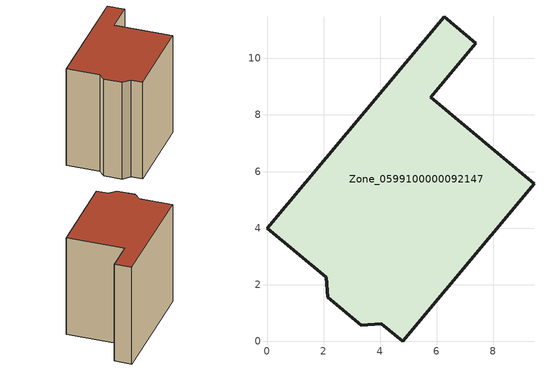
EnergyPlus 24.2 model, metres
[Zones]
Zone_0599100000092147
 floor ground (C_G): 2.16,1.55 2.1,2.25 0,4 6.28,11.47 7.39,10.54 5.79,8.62 9.45,5.56 4.8,0 4.05,0.62 3.34,0.56 z0
 wall outside (C_F): 2.1,2.25 2.16,1.55 3.34,0.56 4.05,0.62 4.8,0 9.45,5.56 5.79,8.62 7.39,10.54 6.28,11.47 0,4 2.1,2.25 z0:8.79
 roof outside (C_R): 6.28,11.47 0,4 2.1,2.25 2.16,1.55 3.34,0.56 4.05,0.62 4.8,0 9.45,5.56 5.79,8.62 7.39,10.54 z8.79
[BUILDING]
Pand.0599100000092147: North Axis=0; Terrain=City; Loads Convergence Tolerance Value=0.04; Temperature Convergence Tolerance Value=0.4; Solar Distribution=FullExterior; Maximum Number of Warmup Days=25; Minimum Number of Warmup Days=1
[Site:Location]
Rotterdam.The.Hague.AP_ZH_NLD Design_Conditions: Latitude=51.96; Longitude=4.45; Time Zone=1; Elevation=-4.5
[SITE:GROUNDTEMPERATURE:BUILDINGSURFACE]
18, 18, 18, 18, 18, 18, 18, 18, 18, 18, 18, 18
[MATERIAL] Thermal Absorptance=0.9; Solar Absorptance=0.7; Visible Absorptance=0.7
Name | Roughness | Thickness | Conductivity | Density | Specific Heat
G.TC.1946 | MediumSmooth | 0.15 | 1 | 540 | 1210
F.TC.1946 | Rough | 0.3 | 0.857143 | 1920 | 840
R.TC.1946 | MediumRough | 0.2 | 0.909091 | 1500 | 1000
[CONSTRUCTION]
C_G: G.TC.1946
C_F: F.TC.1946
C_R: R.TC.1946
[ZONE]
Zone_0599100000092147: Type=1; Multiplier=1; Ceiling Height=Autocalculate; Volume=Autocalculate; Floor Area=autocalculate; Part of Total Floor Area=Yes
[ZONEINFILTRATION:DESIGNFLOWRATE]
Infil_Zone_0599100000092147: Zone or ZoneList or Space or SpaceList=Zone_0599100000092147; Schedule=AlwaysOn; Design Flow Rate Calculation Method=Flow/Area; Flow Rate per Floor Area=0.003; Constant Term Coefficient=1; Temperature Term Coefficient=0; Velocity Term Coefficient=0; Velocity Squared Term Coefficient=0
[HVACTEMPLATE:ZONE:IDEALLOADSAIRSYSTEM]
Zone_0599100000092147: Maximum Heating Supply Air Temperature=50; Minimum Cooling Supply Air Temperature=13; Maximum Heating Supply Air Humidity Ratio=0.0156; Minimum Cooling Supply Air Humidity Ratio=0.0077; Heating Limit=NoLimit; Cooling Limit=NoLimit; Dehumidification Control Type=ConstantSensibleHeatRatio; Cooling Sensible Heat Ratio=0.7; Dehumidification Setpoint=60; Humidification Control Type=None; Humidification Setpoint=30; Outdoor Air Method=None; Outdoor Air Flow Rate per Person=0.00944; Outdoor Air Flow Rate per Zone Floor Area=0; Outdoor Air Flow Rate per Zone=0; Demand Controlled Ventilation Type=None; Outdoor Air Economizer Type=NoEconomizer; Heat Recovery Type=None; Sensible Heat Recovery Effectiveness=0.7; Latent Heat Recovery Effectiveness=0.65
[ZONECONTROL:THERMOSTAT]
ThermostatControl_Zone_0599100000092147: Zone or ZoneList=Zone_0599100000092147; Control Type Schedule=DualSetpointControlType; Control 1=Thermostat_Zone_0599100000092147; Temperature Difference Between Cutout And Setpoint=0
[THERMOSTATSETPOINT:DUALSETPOINT]
Thermostat_Zone_0599100000092147: Heating Setpoint Temperature Schedule=HeatingSetpoint_Zone_0599100000092147; Cooling Setpoint Temperature Schedule=CoolingSetpoint_Zone_0599100000092147
[SCHEDULE:COMPACT]
HeatingSetpoint_Zone_0599100000092147: Through: 12/31, For: AllDays, Until: 24:00, 21
CoolingSetpoint_Zone_0599100000092147: Through: 12/31, For: AllDays, Until: 24:00, 24
DualSetpointControlType: Through: 12/31, For: AllDays, Until: 24:00, 4
AlwaysOn: Through: 12/31, For: AllDays, Until: 24:00, 1
